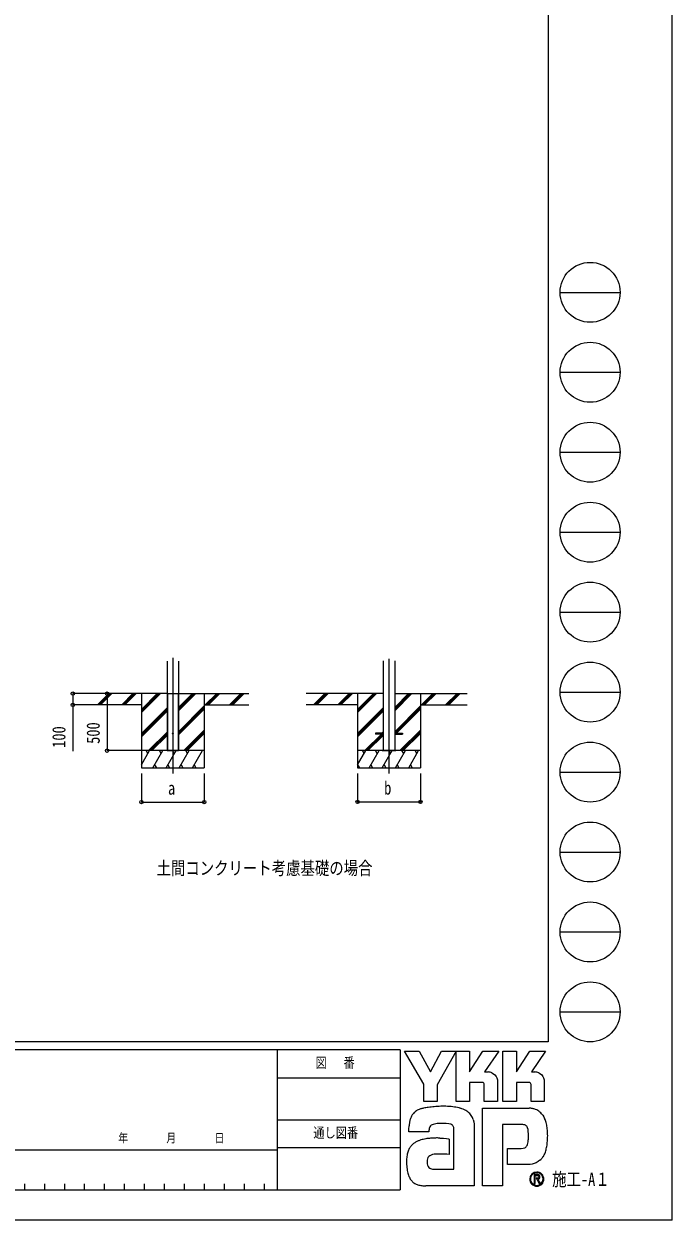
# Model space of a CAD drawing. Units: millimetres, scale not verified. Extents: x -14718 to 14718, y -10396 to 10396.
# Drawn here: x 9044 to 14718, y -10396 to 76 of the extents above; entities that cross this region are included whole.
import ezdxf
from ezdxf.enums import TextEntityAlignment as Align

# ---------------------------------------------------------------- set-up
doc = ezdxf.new("R2010")
doc.units = ezdxf.units.MM
doc.header["$LTSCALE"] = 50
for name, color, linetype in [('0-2_USER1', 3, 'Continuous'), ('0-3_YKK_12', 2, 'Continuous'), ('0-4_YKK_A1', 4, 'Continuous'), ('0-5_YKK_D', 6, 'Continuous'), ('0-6_YKK_ZWAK', 7, 'Continuous')]:
    doc.layers.add(name, color=color, linetype=linetype)
doc.styles.add('ＭＳ ゴシック', font='')
doc.styles.get('ＭＳ ゴシック').set_extended_font_data('MS Gothic')

msp = doc.modelspace()

# ---------------------------------------------------------------- linework, layer by layer
at = {"layer": '0-3_YKK_12'}
for p, q in [((10346.95, -5472.45), (10346.95, -6486.3)), ((12239.36, -5483.1), (12239.36, -6486.3))]:
    msp.add_line(p, q, dxfattribs=at)
at = {"layer": '0-4_YKK_A1'}
for p, q in [((10296.95, -5501.95), (10296.95, -6286.3)), ((10396.95, -5501.95), (10396.95, -6286.3)), ((10396.95, -5501.95), (10396.95, -6286.3)), ((12188.96, -5500.95), (12188.96, -5786.3)), ((12189.36, -5500.95), (12189.36, -6286.3)), ((12289.36, -5500.95), (12289.36, -6286.3)), ((12290.96, -5500.95), (12290.96, -5786.3)), ((10296.95, -5786.3), (9621, -5786.3)), ((9687.69, -5884.9), (9786.28, -5786.3)), ((9700.42, -5886.3), (9800.43, -5786.3)), ((9714.57, -5886.3), (9814.57, -5786.3)), ((9899.82, -5884.9), (9998.42, -5786.3)), ((9912.56, -5886.3), (10012.56, -5786.3)), ((9926.7, -5886.3), (10026.7, -5786.3)), ((10071.95, -5786.3), (10071.95, -6436.3)), ((10071.95, -5953.18), (10238.83, -5786.3)), ((10071.95, -5939.04), (10224.69, -5786.3)), ((10071.95, -5924.9), (10210.55, -5786.3)), ((10296.95, -5786.3), (10396.95, -5786.3)), ((10299.45, -5786.3), (10299.45, -6286.3)), ((10300.95, -5786.3), (10300.95, -6286.3)), ((10392.95, -5786.3), (10392.95, -6286.3)), ((10394.45, -5786.3), (10394.45, -6286.3)), ((10396.95, -5936.55), (10547.2, -5786.3)), ((10396.95, -5922.41), (10533.06, -5786.3)), ((10396.95, -5908.26), (10518.91, -5786.3)), ((10396.95, -5786.3), (11012.57, -5786.3)), ((10621.95, -5786.3), (10621.95, -6436.3)), ((10631.05, -5886.3), (10731.05, -5786.3)), ((10645.19, -5886.3), (10745.19, -5786.3)), ((10659.33, -5886.3), (10759.33, -5786.3)), ((10843.18, -5886.3), (10943.18, -5786.3)), ((10857.32, -5886.3), (10957.32, -5786.3)), ((10871.46, -5886.3), (10971.46, -5786.3)), ((12188.55, -5786.3), (11513.41, -5786.3)), ((11580.1, -5884.9), (11678.7, -5786.3)), ((11592.84, -5886.3), (11692.84, -5786.3)), ((11606.98, -5886.3), (11706.98, -5786.3)), ((11792.23, -5884.9), (11890.83, -5786.3)), ((11804.97, -5886.3), (11904.97, -5786.3)), ((11819.11, -5886.3), (11919.11, -5786.3)), ((11964.36, -5786.3), (11964.36, -6436.3)), ((11964.36, -5953.18), (12131.25, -5786.3)), ((11964.36, -5939.04), (12117.1, -5786.3)), ((11964.36, -5924.9), (12102.96, -5786.3)), ((12188.06, -5786.3), (12188.66, -5786.3)), ((12289.36, -5936.55), (12439.61, -5786.3)), ((12289.36, -5922.41), (12425.47, -5786.3)), ((12289.36, -5908.26), (12411.33, -5786.3)), ((12289.36, -5786.3), (12289.46, -5786.3)), ((12289.46, -5786.3), (12289.76, -5786.3)), ((12290.17, -5786.3), (12922.57, -5786.3)), ((12290.66, -5786.3), (12290.96, -5786.3)), ((12514.36, -5786.3), (12514.36, -6436.3)), ((12523.46, -5886.3), (12623.46, -5786.3)), ((12537.6, -5886.3), (12637.6, -5786.3)), ((12551.74, -5886.3), (12651.75, -5786.3)), ((12735.59, -5886.3), (12835.59, -5786.3)), ((12749.73, -5886.3), (12849.74, -5786.3)), ((12763.88, -5886.3), (12863.88, -5786.3)), ((10071.95, -5886.3), (9621, -5886.3)), ((10071.95, -6137.03), (10296.95, -5912.03)), ((10071.95, -6151.17), (10296.95, -5926.17)), ((10071.95, -6165.31), (10296.95, -5940.31)), ((10396.95, -6120.39), (10621.95, -5895.4)), ((10396.95, -6134.54), (10621.95, -5909.54)), ((10396.95, -6148.68), (10621.95, -5923.68)), ((10621.95, -5886.3), (11012.57, -5886.3)), ((11964.36, -5886.3), (11513.41, -5886.3)), ((11964.36, -6137.03), (12189.36, -5912.03)), ((11964.36, -6151.17), (12189.36, -5926.17)), ((11964.36, -6165.31), (12189.36, -5940.31)), ((12289.36, -6120.39), (12514.36, -5895.4)), ((12292.1, -6131.8), (12514.36, -5909.54)), ((12306.24, -6131.8), (12514.36, -5923.68)), ((12514.36, -5886.3), (12922.57, -5886.3)), ((10134.81, -6286.3), (10296.95, -6124.16)), ((10148.95, -6286.3), (10296.95, -6138.3)), ((10163.09, -6286.3), (10296.95, -6152.44)), ((10443.17, -6286.3), (10621.95, -6107.53)), ((10457.32, -6286.3), (10621.95, -6121.67)), ((10471.46, -6286.3), (10621.95, -6135.81)), ((12027.22, -6286.3), (12172.72, -6140.8)), ((12041.36, -6286.3), (12186.87, -6140.8)), ((12055.51, -6286.3), (12189.36, -6152.44)), ((12189.36, -6131.8), (12121.86, -6131.8)), ((12121.86, -6131.8), (12121.86, -6140.8)), ((12189.36, -6140.8), (12121.86, -6140.8)), ((12181.72, -6131.8), (12189.36, -6124.16)), ((12181.72, -6131.8), (12189.36, -6124.16)), ((12289.36, -6131.8), (12356.86, -6131.8)), ((12289.36, -6148.68), (12297.24, -6140.8)), ((12289.36, -6148.68), (12297.24, -6140.8)), ((12289.36, -6140.8), (12356.86, -6140.8)), ((12335.59, -6286.3), (12514.36, -6107.53)), ((12349.73, -6286.3), (12514.36, -6121.67)), ((12356.86, -6131.8), (12356.86, -6140.8)), ((12363.87, -6286.3), (12514.36, -6135.81)), ((10621.95, -6286.3), (10071.95, -6286.3)), ((10071.95, -6411.75), (10144.38, -6286.3)), ((10129.38, -6312.28), (10114.38, -6286.3)), ((10173.25, -6436.3), (10259.85, -6286.3)), ((10244.85, -6312.28), (10229.85, -6286.3)), ((10288.72, -6436.3), (10375.32, -6286.3)), ((10360.32, -6312.28), (10345.32, -6286.3)), ((10404.19, -6436.3), (10490.79, -6286.3)), ((10475.79, -6312.28), (10460.79, -6286.3)), ((10519.66, -6436.3), (10606.26, -6286.3)), ((12514.36, -6286.3), (11964.36, -6286.3)), ((11964.36, -6411.75), (12036.79, -6286.3)), ((12021.79, -6312.28), (12006.79, -6286.3)), ((12065.66, -6436.3), (12152.26, -6286.3)), ((12137.26, -6312.28), (12122.26, -6286.3)), ((12178.46, -6286.3), (12300.26, -6286.3)), ((12181.13, -6436.3), (12267.73, -6286.3)), ((12252.73, -6312.28), (12237.73, -6286.3)), ((12296.6, -6436.3), (12383.2, -6286.3)), ((12368.2, -6312.28), (12353.2, -6286.3)), ((12412.07, -6436.3), (12498.67, -6286.3)), ((12483.67, -6312.28), (12468.67, -6286.3)), ((10071.95, -6436.3), (10621.95, -6436.3)), ((10188.24, -6410.32), (10203.24, -6436.3)), ((10303.71, -6410.32), (10318.71, -6436.3)), ((10419.19, -6410.32), (10434.19, -6436.3)), ((10534.66, -6410.32), (10549.65, -6436.3)), ((11964.36, -6436.3), (12514.36, -6436.3)), ((11965.19, -6410.32), (11980.19, -6436.3)), ((12080.66, -6410.32), (12095.66, -6436.3)), ((12196.13, -6410.32), (12211.13, -6436.3)), ((12311.6, -6410.32), (12326.6, -6436.3)), ((12427.07, -6410.32), (12442.07, -6436.3))]:
    msp.add_line(p, q, dxfattribs=at)
for points in [[(10296.95, -5501.95), (10296.95, -6286.3), (10396.95, -6286.3)], [(12187.76, -5500.95), (12187.76, -5786.3), (12188.06, -5786.3)], [(12289.76, -5500.95), (12289.76, -5786.3), (12290.06, -5786.3), (12290.66, -5786.3)], [(12188.66, -5786.3), (12188.96, -5786.3), (12189.26, -5786.3), (12189.36, -5786.3)]]:
    msp.add_lwpolyline(points, dxfattribs=at)
msp.add_circle((10346.95, -6136.3), 5, dxfattribs=at)
at = {"layer": '0-5_YKK_D'}
for p, q in [((9620, -5786.3), (9470.95, -5786.3)), ((9771.95, -5786.3), (9771.95, -6286.3)), ((9620, -5886.3), (9470.95, -5886.3)), ((10070.95, -6286.3), (9770.95, -6286.3)), ((10071.95, -6486.3), (10071.95, -6737.3)), ((10621.95, -6486.3), (10621.95, -6737.3)), ((11964.36, -6486.3), (11964.36, -6736.3)), ((12514.36, -6486.3), (12514.36, -6736.3)), ((10071.95, -6736.3), (10621.95, -6736.3)), ((11964.36, -6735.3), (12514.36, -6735.3))]:
    msp.add_line(p, q, dxfattribs=at)
msp.add_lwpolyline([(9471.95, -5786.3), (9471.95, -5886.3), (9471.95, -6291.4)], dxfattribs=at)
for centre, radius in [((9471.95, -5786.3), 14.88), ((9771.95, -5786.3), 14.88), ((9471.95, -5886.3), 14.88), ((9771.95, -6286.3), 14.88), ((10071.95, -6736.3), 14.88), ((10621.95, -6736.3), 14.88), ((11964.36, -6735.3), 14.88), ((12514.36, -6735.3), 14.88), ((14715.1, -10393.8), 2.4)]:
    msp.add_circle(centre, radius, dxfattribs=at)
at = {"layer": '0-6_YKK_ZWAK'}
for p, q in [((13632.57, 9713.7), (13632.57, -8836.3)), ((13737.57, -2273.8), (14262.57, -2273.8)), ((13737.57, -2973.8), (14262.57, -2973.8)), ((13737.57, -3673.8), (14262.57, -3673.8)), ((13737.57, -4373.8), (14262.57, -4373.8)), ((13737.57, -5073.8), (14262.57, -5073.8)), ((13737.57, -5773.8), (14262.57, -5773.8)), ((13737.57, -6473.8), (14262.57, -6473.8)), ((13737.57, -7173.8), (14262.57, -7173.8)), ((13737.57, -7873.8), (14262.57, -7873.8)), ((13737.57, -8573.8), (14262.57, -8573.8)), ((13632.57, -8836.3), (-13667.43, -8836.3)), ((11261.32, -8906.3), (7647.57, -8906.3)), ((11261.32, -8906.3), (11261.32, -10131.3)), ((12337.57, -8906.3), (11261.32, -8906.3)), ((12337.57, -8906.3), (12337.57, -10131.3)), ((11261.32, -9151.3), (12337.57, -9151.3)), ((11261.32, -9518.8), (12337.57, -9518.8)), ((7647.57, -9781.3), (11261.32, -9781.3)), ((12337.57, -9763.8), (11261.32, -9763.8)), ((7647.57, -10131.3), (11261.32, -10131.3)), ((9047.57, -10078.8), (9047.57, -10131.3)), ((9222.57, -10078.8), (9222.57, -10131.3)), ((9397.57, -10078.8), (9397.57, -10131.3)), ((9572.57, -10078.8), (9572.57, -10131.3)), ((9747.57, -10078.8), (9747.57, -10131.3)), ((9922.57, -10078.8), (9922.57, -10131.3)), ((10097.57, -10078.8), (10097.57, -10131.3)), ((10272.57, -10078.8), (10272.57, -10131.3)), ((10447.57, -10078.8), (10447.57, -10131.3)), ((10622.57, -10078.8), (10622.57, -10131.3)), ((10797.57, -10078.8), (10797.57, -10131.3)), ((10972.57, -10078.8), (10972.57, -10131.3)), ((11147.57, -10078.8), (11147.57, -10131.3)), ((11261.32, -10131.3), (12337.57, -10131.3)), ((13533.36, -10092.73), (13533.36, -10092.73))]:
    msp.add_line(p, q, dxfattribs=at)
for points in [[(-14717.5, -10393.8), (14717.5, -10393.8), (14717.5, 10396.2), (-14717.5, 10396.2)], [(12376.07, -8916.8), (12504.91, -8916.8), (12601.65, -9099.15), (12698.14, -8916.8), (12827.07, -8916.8), (12661.85, -9210.77), (12661.85, -9358.27), (12544.34, -9358.27), (12544.34, -9206.8)]]:
    msp.add_lwpolyline(points, close=True, dxfattribs=at)
for points in [[(13056.91, -9191.93), (12945.69, -9191.93), (12945.69, -9358.14), (12827.2, -9358.14), (12827.2, -8916.8), (12945.69, -8916.8), (12945.69, -9097.35), (13062.24, -8916.8), (13201.44, -8916.8), (13076.56, -9099.54), (13080.98, -9099.54), (13085.87, -9099.54), (13090.88, -9099.54), (13095.71, -9099.54), (13100.03, -9099.54), (13103.51, -9099.54), (13105.84, -9099.54), (13106.68, -9099.54)], [(13466.29, -9191.93), (13355.19, -9191.93), (13355.19, -9358.27), (13236.64, -9358.27), (13236.64, -8916.8), (13355.19, -8916.8), (13355.19, -9097.35), (13471.61, -8916.8), (13610.81, -8916.8), (13485.93, -9099.54), (13490.4, -9099.54), (13495.31, -9099.54), (13500.33, -9099.54), (13505.15, -9099.54), (13509.45, -9099.54), (13512.91, -9099.54), (13515.22, -9099.54), (13516.06, -9099.54)], [(13140.77, -9106.55), (13154.92, -9114.63), (13166.9, -9125.17), (13176.54, -9137.72), (13183.64, -9151.82), (13188.04, -9167.04), (13189.54, -9182.92), (13189.54, -9358.56), (13073.94, -9358.56), (13073.94, -9208.73)], [(13550.19, -9106.55), (13564.38, -9114.63), (13576.41, -9125.17), (13586.09, -9137.72), (13593.24, -9151.82), (13597.66, -9167.04), (13599.18, -9182.92), (13599.18, -9358.27), (13483.31, -9358.27), (13483.31, -9208.73)], [(13401.04, -9559.07), (13234.18, -9559.07), (13234.18, -10096.3), (13059.31, -10096.3), (13059.31, -9416.57), (13465.73, -9416.57)], [(12976.98, -9515.88), (12981.95, -9535.96), (12984.76, -9557.45), (12985.65, -9580.35), (12985.65, -10096.3), (12563.43, -10096.3)], [(13575.5, -9464.59), (13586.9, -9478.99), (13595.45, -9492.93), (13601.41, -9505.55)], [(12616.79, -9561.89), (12608.65, -9566.47), (12602.31, -9572.06), (12597.51, -9578.59), (12594.02, -9585.98), (12591.62, -9594.16), (12590.06, -9603.04), (12589.12, -9612.56), (12588.55, -9622.64), (12413.61, -9623.06), (12414.12, -9599.13), (12415.09, -9572.25)], [(12683.81, -9678.15), (12716.93, -9680.33), (12742.96, -9683.25), (12759.99, -9685.98), (12766.09, -9687.61), (12766.09, -9821.45), (12746.73, -9819.41), (12725.5, -9818.26), (12703.76, -9817.82), (12682.9, -9817.88), (12664.29, -9818.27), (12649.29, -9818.78), (12639.29, -9819.23), (12635.65, -9819.42), (12620.52, -9822.19), (12607.47, -9826.52), (12596.51, -9832.44), (12587.63, -9839.99), (12580.84, -9849.19), (12576.14, -9860.07), (12573.53, -9872.65), (12573, -9886.97), (12574.67, -9902.71), (12578.01, -9915.73), (12582.82, -9926.26), (12588.89, -9934.56), (12596.01, -9940.88), (12603.97, -9945.47), (12612.56, -9948.57), (12621.56, -9950.43), (12807.42, -9950.43), (12807.42, -9606.56), (12807.47, -9599.74), (12807.12, -9593.08), (12806.24, -9586.65), (12804.75, -9580.56), (12802.52, -9574.89), (12799.45, -9569.72), (12795.43, -9565.14), (12790.36, -9561.24)], [(12790.36, -9561.24), (12779.46, -9556.96), (12762.03, -9553.33), (12739.79, -9550.66), (12714.48, -9549.23), (12687.79, -9549.34), (12661.47, -9551.29)], [(13460.39, -9662.29), (13460.17, -9640.01), (13459.11, -9619.94), (13456.6, -9602.32), (13452.03, -9587.37)], [(13560.97, -9872.2), (13544.82, -9884.75), (13528.01, -9894.62), (13510.64, -9901.98), (13492.85, -9907.02), (13474.77, -9909.91), (13456.52, -9910.83), (13276.76, -9910.83), (13276.76, -9769.62), (13378.13, -9769.62), (13396.82, -9769.36), (13413.25, -9767.77), (13427.35, -9763.63)], [(13561.12, -10017.89), (13561.04, -10015.84), (13560.78, -10013.86), (13560.36, -10011.97), (13559.77, -10010.16), (13559.01, -10008.44), (13558.09, -10006.83), (13557.02, -10005.33), (13555.78, -10003.94), (13554.16, -10002.51), (13552.36, -10001.26), (13550.39, -10000.2), (13548.26, -9999.32), (13545.97, -9998.64), (13543.54, -9998.15), (13540.97, -9997.85), (13538.27, -9997.75), (13511.74, -9997.75), (13511.74, -10075.79), (13519.76, -10075.79), (13519.76, -10005.71), (13538.27, -10005.71), (13540.18, -10005.77), (13541.98, -10005.96), (13543.66, -10006.27), (13545.22, -10006.7), (13546.65, -10007.25), (13547.95, -10007.91), (13549.11, -10008.69), (13550.13, -10009.58)], [(13553.26, -10017.89), (13552.77, -10021.64), (13551.43, -10024.6), (13549.41, -10026.85), (13546.91, -10028.49), (13544.1, -10029.6), (13541.17, -10030.29), (13538.29, -10030.64), (13535.65, -10030.73), (13528.71, -10030.73), (13532.21, -10036.69), (13555.13, -10076.05), (13564.3, -10076.05), (13542.2, -10038.17), (13544.27, -10037.76), (13546.24, -10037.23), (13548.12, -10036.6), (13549.88, -10035.86), (13551.54, -10035.01), (13553.08, -10034.05), (13554.49, -10032.99), (13555.78, -10031.81)]]:
    msp.add_lwpolyline(points, dxfattribs=at)
for centre in [(14000.07, -2273.8), (14000.07, -2973.8), (14000.07, -3673.8), (14000.07, -4373.8), (14000.07, -5073.8), (14000.07, -5773.8), (14000.07, -6473.8), (14000.07, -7173.8), (14000.07, -7873.8), (14000.07, -8573.8)]:
    msp.add_circle(centre, 262.5, dxfattribs=at)
for centre, radius, start, end in [((13106.86, -9186.96), 87.42, 78.26798, 90.11215), ((13108.11, -9180.6), 80.94, 66.19963, 78.22058), ((13516.23, -9187.12), 87.58, 78.27851, 90.10826), ((13517.43, -9180.98), 81.32, 66.2483, 78.23226), ((13057.53, -9208.33), 16.41, 358.57817, 92.1683), ((13466.98, -9208.25), 16.33, 358.29941, 92.43455), ((12564, -9573.91), 158.47, 108.37421, 122.42809), ((12590.52, -9668.22), 256.38, 100.93159, 107.35499), ((12677.19, -10088.66), 685.64, 97.86054, 101.37938), ((12717.87, -10371.33), 971.23, 94.90201, 97.9576), ((12720.64, -10393.96), 994, 91.6169, 94.94971), ((12716.79, -10233.01), 833.01, 87.51794, 91.66439), ((12727.61, -10001.02), 600.77, 81.92631, 87.59083), ((12759.56, -9782.11), 379.54, 73.67137, 82.05943), ((12806.94, -9623.51), 214.03, 60.60528, 73.9085), ((13459.09, -9603.55), 187.09, 78.73198, 87.96551), ((13464.58, -9575.49), 158.51, 69.03034, 78.69541), ((12624.64, -9574.33), 208.88, 163.48385, 171.57982), ((12570.62, -9558.31), 152.53, 152.2125, 163.4865), ((12547.28, -9546.24), 126.25, 138.03852, 152.12015), ((12547.26, -9546.83), 126.64, 122.60463, 137.83438), ((12826.34, -9584.83), 170.81, 52.17347, 59.90542), ((12843.69, -9562.37), 142.43, 43.55042, 52.14561), ((12853.25, -9553.13), 129.14, 34.48659, 43.50182), ((12853.31, -9552.93), 128.97, 25.58915, 34.43128), ((12841.84, -9558.31), 141.65, 17.43089, 25.54591), ((13469.69, -9561.85), 143.94, 59.39484, 68.9885), ((13472.06, -9557.7), 139.16, 50.3012, 59.3616), ((13471.19, -9558.68), 140.47, 42.05209, 50.28551), ((13401.82, -9598.64), 220.22, 14.76267, 25.00486), ((12732.32, -9590.4), 317.75, 171.55622, 176.72493), ((12662.97, -9671.5), 118.94, 102.4979, 112.84632), ((12685.98, -9770.78), 220.85, 96.37207, 102.75341), ((13402, -9644.84), 85.77, 77.94572, 90.63794), ((13409.45, -9609.86), 50.01, 60.20991, 77.92418), ((13414.28, -9600.77), 39.72, 39.8078, 59.75378), ((13407.49, -9605.96), 48.26, 22.65544, 39.38165), ((13266.76, -9635.45), 360.21, 7.9139, 14.95041), ((13131.85, -9655.07), 496.54, 2.54376, 8.01251), ((13054.52, -9659.14), 573.97, 357.76419, 2.60674), ((12542.16, -9839.5), 142.67, 130.60221, 141.94427), ((12550.56, -9849.6), 155.81, 120.60724, 130.53081), ((12567.15, -9877.81), 188.53, 112.58838, 120.58162), ((12589.48, -9931.45), 246.63, 106.61303, 112.59024), ((12624.58, -10049.45), 369.75, 99.87193, 106.59825), ((12644.25, -10160.25), 482.28, 94.78469, 99.91711), ((12653.83, -10270.5), 592.94, 90.80099, 94.81812), ((12655.28, -10352.59), 675.05, 87.57779, 90.82714), ((13370.17, -9704.78), 86.9, 334.00676, 347.34989), ((13273.74, -9682.45), 185.88, 347.14308, 355.40008), ((13062.71, -9664.32), 397.69, 355.2339, 0.29193), ((13192.02, -9675.57), 435.46, 347.15166, 352.97565), ((13076.59, -9660.56), 551.86, 352.8937, 357.82206), ((12631.44, -9871.23), 238.02, 164.97537, 174.56739), ((12573.6, -9855.81), 178.16, 153.89178, 164.94341), ((12547.25, -9843.14), 148.92, 142.04688, 153.80771), ((13411.02, -9726.8), 40.29, 293.91672, 314.09376), ((13405.52, -9721.95), 47.6, 314.78099, 333.92928), ((13423.95, -9722.8), 202.9, 318.67367, 325.29112), ((13476.26, -9761.79), 137.72, 326.23251, 339.61931), ((13346.92, -9711.71), 276.41, 339.22498, 347.31457), ((12733.47, -9881), 340.51, 174.55588, 182.47272), ((12923.74, -9878.01), 530.77, 181.90948, 187.89042), ((13444.3, -9740.65), 175.83, 311.57033, 318.66243), ((12700.42, -9909.42), 305.25, 187.80471, 196.36971), ((12582.52, -9944.25), 182.31, 196.3102, 208.20993), ((12531.17, -9971.58), 124.15, 208.29777, 223.35561), ((13533.08, -10037.53), 61.37, 179.86065, 225.14399), ((13533.46, -10037.46), 61.74, 90.09157, 179.92363), ((13533.07, -10037.26), 54.9, 134.8007, 180.12175), ((13532.85, -10037.62), 54.68, 179.75513, 225.29722), ((13533.23, -10036.95), 54.8, 89.86602, 135.149), ((13533.45, -10037.35), 61.63, 44.93442, 90.08536), ((13533.47, -10037.37), 55.21, 45.03108, 90.11509), ((13533.27, -10037.29), 55.44, 270.09072, 359.90926), ((13541.53, -10017.56), 11.73, 358.3894, 42.86139), ((13541.76, -10018.45), 19.37, 316.37674, 1.6565), ((13533.51, -10037.39), 55.2, 0.00643, 45.07115), ((13533.94, -10037.16), 61.15, 359.78949, 45.13288), ((13533.79, -10037.63), 61.3, 314.92572, 0.23508), ((12519.59, -9981.77), 108.73, 223.64205, 239.63663), ((12529.2, -9964.28), 128.68, 239.8785, 253.65355), ((12546.8, -9903.83), 191.64, 253.69102, 263.74909), ((12561.7, -9771.14), 325.16, 263.68487, 270.30455), ((13533.37, -10037.54), 61.57, 224.94536, 269.98445), ((13533.25, -10038.11), 54.62, 224.62822, 270.10973), ((13533.37, -10037.23), 61.88, 269.98802, 314.93777)]:
    msp.add_arc(centre, radius, start, end, dxfattribs=at)

# ---------------------------------------------------------------- texts
at = {"layer": '0-2_USER1', "style": 'ＭＳ ゴシック', "width": 0.8}
msp.add_text('土間コンクリート考慮基礎の場合', height=115.5, dxfattribs=at).set_placement((10204.5, -7407.3), align=Align.BOTTOM_LEFT)
at = {"layer": '0-5_YKK_D', "style": 'ＭＳ ゴシック', "width": 0.8}
for s, p in [('500', (9741.95, -6226.56)), ('100', (9441.95, -6261.4))]:
    msp.add_text(s, height=115.5, rotation=90, dxfattribs=at).set_placement(p, align=Align.BOTTOM_LEFT)
for s, p in [('a', (10304.95, -6706.3)), ('b', (12197.36, -6705.3))]:
    msp.add_text(s, height=115.5, dxfattribs=at).set_placement(p, align=Align.BOTTOM_LEFT)
at = {"layer": '0-6_YKK_ZWAK', "style": 'ＭＳ ゴシック', "width": 0.8}
for s, height, p in [('図\u3000 番', 89.81, (11596.91, -9090.05)), ('年        月        日', 76.98, (9869.67, -9740.05)), ('通し図番', 89.81, (11577.31, -9702.55)), ('施工-A１', 115.5, (13667.57, -10131.3))]:
    msp.add_text(s, height=height, dxfattribs=at).set_placement(p, align=Align.BOTTOM_LEFT)

doc.saveas('drawing.dxf')
